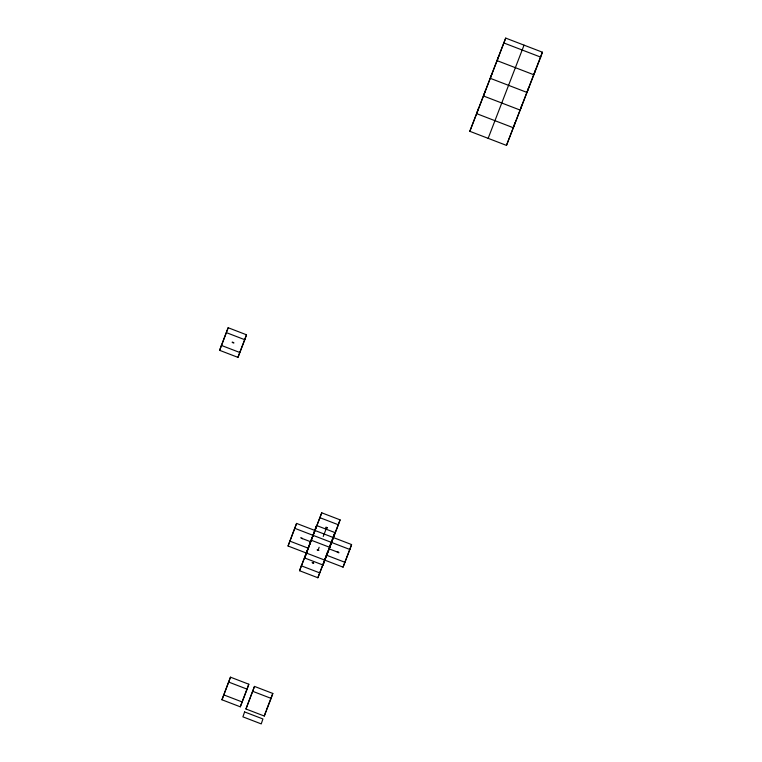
<?xml version="1.0" encoding="UTF-8"?>
<svg xmlns="http://www.w3.org/2000/svg" width="762" height="762" viewBox="0 0 762 762"><rect width="100%" height="100%" fill="white"/><g stroke="black" fill="none" stroke-linecap="round" stroke-linejoin="round"><path stroke-width="1.14" d="M219.627 350.329L228.162 327.736L246.488 334.785L244.802 339.719L237.954 357.368L219.627 350.329L228.162 327.736M237.954 357.368L246.488 334.785M221.952 699.773L230.486 677.18L248.812 684.228L247.126 689.162L240.287 706.812L221.952 699.773L230.486 677.18M288.055 546.011L296.589 523.427L351.577 544.554L349.882 549.488L343.043 567.147L288.055 546.011L296.589 523.427M240.287 706.812L248.812 684.228M245.955 708.993L254.489 686.41L272.815 693.449L271.129 698.383L264.29 716.042L245.955 708.993L254.489 686.41M299.542 570.709L321.755 512.816L340.081 519.855L338.395 524.789L317.868 577.758L299.542 570.709L321.755 512.816M304.695 557.994L316.601 525.532L334.937 532.581L329.87 547.383L323.021 565.033L304.695 557.994L316.601 525.532M318.125 550.221L319.135 547.259M264.29 716.042L265.976 711.108M469.821 131.302L505.711 38.1L542.373 52.187L540.687 57.121L506.473 145.39L469.821 131.302L505.711 38.1M317.868 577.758L340.081 519.855M478.346 108.718L476.66 113.652L513.321 127.74L515.007 122.806M485.184 91.059L483.499 95.993L520.16 110.08L521.846 105.146M323.021 565.033L327.755 551.221M492.033 73.409L490.337 78.343L526.999 92.431L528.685 87.497M498.872 55.75L497.186 60.684L533.838 74.771L535.534 69.837M343.043 567.147L351.577 544.554M524.046 45.148L488.147 138.351M506.473 145.39L542.373 52.187M323.231 536.458L326.66 527.628M329.375 546.926L334.937 532.581M266.405 710.003L272.815 693.449M300.638 537.753L302.457 538.696L302.085 538.201M317.687 549.773L317.097 549.907L318.926 550.307M232.886 342.176C230.267 341.719 235.163 344.014 233.658 342.509M326.479 527.256C323.879 526.847 328.803 529.057 327.26 527.59M338.242 552.05C335.147 551.183 340.1 553.888 338.747 552.288M504.025 43.034L540.687 57.121M226.466 332.67L244.802 339.719M221.313 345.396L239.649 352.435M320.069 517.75L338.395 524.789M294.894 528.361L349.882 549.488M311.534 540.334L329.87 547.383M301.485 538.239L310.648 541.763M328.441 548.602L338.147 552.326M289.741 541.077L308.077 548.126M326.403 555.165L344.729 562.213M301.228 565.775L319.564 572.824M228.79 682.114L247.126 689.162M252.793 691.344L271.129 698.383M223.647 694.839L241.973 701.878M313.334 562.775C309.886 561.537 314.725 564.547 313.573 562.899M244.602 711.927L242.907 716.851L261.242 723.9L262.928 718.966L244.602 711.927"/></g></svg>
